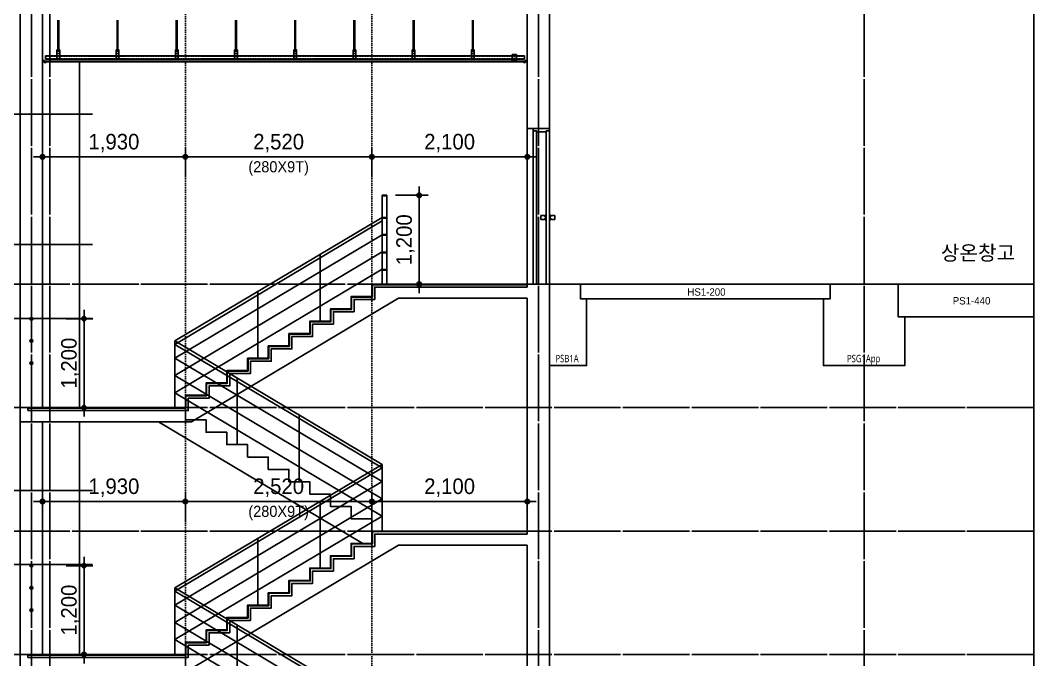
# Model space of a CAD drawing. Header units: millimetres. Extents: x 11948722 to 13111668, y -10771712 to -10232988.
# Drawn here: x 12331855 to 12345546, y -10476774 to -10468141 of the extents above; entities that cross this region are included whole.
import ezdxf
from ezdxf.enums import TextEntityAlignment as Align

# ---------------------------------------------------------------- set-up
doc = ezdxf.new("R2010")
doc.units = ezdxf.units.MM
doc.header["$LTSCALE"] = 150
doc.header["$MEASUREMENT"] = 0
for name, pattern in [('CEN', [6.2, 6, -0.1, 0, -0.1]), ('Xref-계단단면도$0$H', [1, 0.6, -0.4]), ('Xref-계단단면도$0$HIDDEN', [0.375, 0.25, -0.125])]:
    doc.linetypes.add(name, pattern=pattern)
doc.layers.get('0').update_dxf_attribs({"linetype": 'CONTINUOUS'})
doc.layers.get('Defpoints').update_dxf_attribs({"color": 117, "linetype": 'CONTINUOUS'})
for name, color, linetype in [('A-DOOR', 4, 'CONTINUOUS'), ('A-ELE-8', 8, 'CONTINUOUS'), ('A-중심선', 10, 'CEN'), ('CON-C', 2, 'CONTINUOUS'), ('ELE-06', 6, 'CONTINUOUS'), ('ELE-8', 8, 'CONTINUOUS'), ('WIN 6', 4, 'CONTINUOUS'), ('Xref-계단단면도$0$3 dim0', 7, 'CONTINUOUS'), ('Xref-계단단면도$0$4', 4, 'CONTINUOUS'), ('Xref-계단단면도$0$8', 8, 'CONTINUOUS'), ('Xref-계단단면도$0$A-CEIL', 6, 'CONTINUOUS'), ('Xref-계단단면도$0$A-DIM', 7, 'CONTINUOUS'), ('Xref-계단단면도$0$FIN', 5, 'CONTINUOUS')]:
    doc.layers.add(name, color=color, linetype=linetype)
doc.styles.get("Standard").update_dxf_attribs({"font": 'NanumGothic.ttf'})
doc.styles.add('Xref-계단단면도$0$나눔고딕 Se', font='')
doc.styles.add('Xref-계단단면도$0$돋움', font='')
doc.styles.add('맑은고딕', font='malgun.ttf')
doc.styles.get('Xref-계단단면도$0$나눔고딕 Se').set_extended_font_data('Dotum')
doc.styles.get('Xref-계단단면도$0$돋움').set_extended_font_data('Dotum')
doc.dimstyles.new('Xref-계단단면도$0$A1-100', dxfattribs={"dimtxt": 3, "dimasz": 1, "dimexe": 2, "dimexo": 2, "dimgap": 1, "dimtad": 1, "dimdec": 0, "dimzin": 12, "dimdsep": 46, "dimlunit": 6, "dimtxsty": 'Xref-계단단면도$0$나눔고딕 Se', "dimblk1": 'Xref-계단단면도$0$DIMDOT', "dimblk2": 'Xref-계단단면도$0$DIMDOT', "dimsah": 1, "dimcen": -1, "dimdle": 2, "dimclrd": 256, "dimclre": 256, "dimclrt": 3, "dimadec": 0, "dimazin": 0, "dimtfac": 1, "dimtdec": 0, "dimtix": 1, "dimtmove": 2, "dimatfit": 3, "dimldrblk": 'Xref-계단단면도$0$DIMDOT', "dimfxl": 1, "dimtvp": 1, "dimtolj": 1, "dimtzin": 12, "dimlwd": -1, "dimlwe": -1, "dimarcsym": 0})

# ---------------------------------------------------------------- blocks, each defined once
blk = doc.blocks.new('Xref-계단단면도$0$DIMDOT')
at = {"color": 0}
blk.add_line((-2, 0), (2, 0), dxfattribs=at)
for radius in [0.5, 0.25]:
    blk.add_circle((0, 0), radius, dxfattribs=at)
blk = doc.blocks.new('*D1858')
at = {"layer": 'Defpoints', "color": 0, "ltscale": 1200}
for p in [(12336605, -10474637), (12334085, -10475037), (12336605, -10475037)]:
    blk.add_point(p, dxfattribs=at)
at = {"layer": 'Xref-계단단면도$0$3 dim0'}
for p, q in [((12334085, -10474917), (12334085, -10474517)), ((12336605, -10474917), (12336605, -10474517)), ((12334145, -10474637), (12336545, -10474637))]:
    blk.add_line(p, q, dxfattribs=at)
at = {"layer": 'Xref-계단단면도$0$3 dim0', "ltscale": 1200, "xscale": 60, "yscale": 60, "zscale": 60, "rotation": 180}
blk.add_blockref('Xref-계단단면도$0$DIMDOT', (12334085, -10474637), dxfattribs=at)
at = {"layer": 'Xref-계단단면도$0$3 dim0', "ltscale": 1200, "xscale": 60, "yscale": 60, "zscale": 60}
blk.add_blockref('Xref-계단단면도$0$DIMDOT', (12336605, -10474637), dxfattribs=at)
at = {"layer": 'Xref-계단단면도$0$3 dim0', "color": 3, "ltscale": 1200, "char_height": 210, "attachment_point": 5, "style": 'Xref-계단단면도$0$나눔고딕 Se'}
for s, insert in [('\\A1;2,520', (12335345, -10474451)), ('\\H0.714286x;(280X9T)', (12335345, -10474793))]:
    blk.add_mtext(s, dxfattribs=dict(at, insert=insert))
blk = doc.blocks.new('*D1774')
at = {"layer": 'Defpoints', "color": 0, "ltscale": 1200}
for p in [(12345546, -10460204), (12349146, -10460204), (12345546, -10491704)]:
    blk.add_point(p, dxfattribs=at)
at = {"layer": 'Xref-계단단면도$0$3 dim0'}
for p, q in [((12345666, -10460204), (12349266, -10460204)), ((12349146, -10491644), (12349146, -10460264)), ((12345666, -10491704), (12349266, -10491704))]:
    blk.add_line(p, q, dxfattribs=at)
at = {"layer": 'Xref-계단단면도$0$3 dim0', "ltscale": 1200, "xscale": 60, "yscale": 60, "zscale": 60}
for p, rotation in [((12349146, -10460204), 90), ((12349146, -10491704), 270)]:
    blk.add_blockref('Xref-계단단면도$0$DIMDOT', p, dxfattribs=dict(at, rotation=rotation))
at = {"layer": 'Xref-계단단면도$0$3 dim0', "color": 3, "ltscale": 1200, "insert": (12348961, -10475954), "char_height": 210, "attachment_point": 5, "rotation": 90, "style": 'Xref-계단단면도$0$나눔고딕 Se'}
blk.add_mtext('\\A1;31,500', dxfattribs=at)
blk = doc.blocks.new('*D1775')
at = {"layer": 'Defpoints', "color": 0, "ltscale": 1200}
for p in [(12345546, -10461704), (12348546, -10461704), (12345546, -10471704)]:
    blk.add_point(p, dxfattribs=at)
at = {"layer": 'Xref-계단단면도$0$3 dim0'}
for p, q in [((12345666, -10461704), (12348666, -10461704)), ((12348546, -10471644), (12348546, -10461764)), ((12345666, -10471704), (12348666, -10471704))]:
    blk.add_line(p, q, dxfattribs=at)
at = {"layer": 'Xref-계단단면도$0$3 dim0', "ltscale": 1200, "xscale": 60, "yscale": 60, "zscale": 60}
for p, rotation in [((12348546, -10461704), 90), ((12348546, -10471704), 270)]:
    blk.add_blockref('Xref-계단단면도$0$DIMDOT', p, dxfattribs=dict(at, rotation=rotation))
at = {"layer": 'Xref-계단단면도$0$3 dim0', "color": 3, "ltscale": 1200, "insert": (12348361, -10466704), "char_height": 210, "attachment_point": 5, "rotation": 90, "style": 'Xref-계단단면도$0$나눔고딕 Se'}
blk.add_mtext('\\A1;10,000', dxfattribs=at)
blk = doc.blocks.new('*D1776')
at = {"layer": 'Defpoints', "color": 0, "ltscale": 1200}
for p in [(12345546, -10471704), (12345546, -10481704), (12348546, -10481704)]:
    blk.add_point(p, dxfattribs=at)
at = {"layer": 'Xref-계단단면도$0$3 dim0'}
for p, q in [((12345666, -10471704), (12348666, -10471704)), ((12348546, -10471764), (12348546, -10481644)), ((12345666, -10481704), (12348666, -10481704))]:
    blk.add_line(p, q, dxfattribs=at)
at = {"layer": 'Xref-계단단면도$0$3 dim0', "ltscale": 1200, "xscale": 60, "yscale": 60, "zscale": 60}
for p, rotation in [((12348546, -10471704), 90), ((12348546, -10481704), 270)]:
    blk.add_blockref('Xref-계단단면도$0$DIMDOT', p, dxfattribs=dict(at, rotation=rotation))
at = {"layer": 'Xref-계단단면도$0$3 dim0', "color": 3, "ltscale": 1200, "insert": (12348361, -10476704), "char_height": 210, "attachment_point": 5, "rotation": 90, "style": 'Xref-계단단면도$0$나눔고딕 Se'}
blk.add_mtext('\\A1;10,000', dxfattribs=at)
blk = doc.blocks.new('*D1806')
at = {"layer": 'Defpoints', "color": 0, "lineweight": -3, "ltscale": 1200}
for p in [(12334085, -10469985), (12332155, -10470385), (12334085, -10470385)]:
    blk.add_point(p, dxfattribs=at)
at = {"layer": 'Xref-계단단면도$0$3 dim0'}
for p, q in [((12332155, -10470265), (12332155, -10469865)), ((12334085, -10470265), (12334085, -10469865)), ((12332215, -10469985), (12334025, -10469985))]:
    blk.add_line(p, q, dxfattribs=at)
at = {"layer": 'Xref-계단단면도$0$3 dim0', "ltscale": 1200, "xscale": 60, "yscale": 60, "zscale": 60, "rotation": 180}
blk.add_blockref('Xref-계단단면도$0$DIMDOT', (12332155, -10469985), dxfattribs=at)
at = {"layer": 'Xref-계단단면도$0$3 dim0', "ltscale": 1200, "xscale": 60, "yscale": 60, "zscale": 60}
blk.add_blockref('Xref-계단단면도$0$DIMDOT', (12334085, -10469985), dxfattribs=at)
at = {"layer": 'Xref-계단단면도$0$3 dim0', "color": 3, "ltscale": 1200, "insert": (12333120, -10469799), "char_height": 210, "attachment_point": 5, "style": 'Xref-계단단면도$0$나눔고딕 Se'}
blk.add_mtext('\\A1;1,930', dxfattribs=at)
blk = doc.blocks.new('*D1807')
at = {"layer": 'Defpoints', "color": 0, "ltscale": 1200}
for p in [(12336605, -10469985), (12334085, -10470385), (12336605, -10470385)]:
    blk.add_point(p, dxfattribs=at)
at = {"layer": 'Xref-계단단면도$0$3 dim0'}
for p, q in [((12334085, -10470265), (12334085, -10469865)), ((12336605, -10470265), (12336605, -10469865)), ((12334145, -10469985), (12336545, -10469985))]:
    blk.add_line(p, q, dxfattribs=at)
at = {"layer": 'Xref-계단단면도$0$3 dim0', "ltscale": 1200, "xscale": 60, "yscale": 60, "zscale": 60, "rotation": 180}
blk.add_blockref('Xref-계단단면도$0$DIMDOT', (12334085, -10469985), dxfattribs=at)
at = {"layer": 'Xref-계단단면도$0$3 dim0', "ltscale": 1200, "xscale": 60, "yscale": 60, "zscale": 60}
blk.add_blockref('Xref-계단단면도$0$DIMDOT', (12336605, -10469985), dxfattribs=at)
at = {"layer": 'Xref-계단단면도$0$3 dim0', "color": 3, "ltscale": 1200, "char_height": 210, "attachment_point": 5, "style": 'Xref-계단단면도$0$나눔고딕 Se'}
for s, insert in [('\\A1;2,520', (12335345, -10469799)), ('\\H0.714286x;(280X9T)', (12335345, -10470141))]:
    blk.add_mtext(s, dxfattribs=dict(at, insert=insert))
blk = doc.blocks.new('*D1808')
at = {"layer": 'Defpoints', "color": 0, "ltscale": 1200}
for p in [(12338705, -10469985), (12336605, -10470385), (12338705, -10470385)]:
    blk.add_point(p, dxfattribs=at)
at = {"layer": 'Xref-계단단면도$0$3 dim0'}
for p, q in [((12336605, -10470265), (12336605, -10469865)), ((12338705, -10470265), (12338705, -10469865)), ((12336665, -10469985), (12338645, -10469985))]:
    blk.add_line(p, q, dxfattribs=at)
at = {"layer": 'Xref-계단단면도$0$3 dim0', "ltscale": 1200, "xscale": 60, "yscale": 60, "zscale": 60, "rotation": 180}
blk.add_blockref('Xref-계단단면도$0$DIMDOT', (12336605, -10469985), dxfattribs=at)
at = {"layer": 'Xref-계단단면도$0$3 dim0', "ltscale": 1200, "xscale": 60, "yscale": 60, "zscale": 60}
blk.add_blockref('Xref-계단단면도$0$DIMDOT', (12338705, -10469985), dxfattribs=at)
at = {"layer": 'Xref-계단단면도$0$3 dim0', "color": 3, "ltscale": 1200, "insert": (12337655, -10469799), "char_height": 210, "attachment_point": 5, "style": 'Xref-계단단면도$0$나눔고딕 Se'}
blk.add_mtext('\\A1;2,100', dxfattribs=at)
blk = doc.blocks.new('*D1809')
at = {"layer": 'Defpoints', "color": 0, "lineweight": -3, "ltscale": 1200}
for p in [(12334085, -10474637), (12332155, -10475037), (12334085, -10475037)]:
    blk.add_point(p, dxfattribs=at)
at = {"layer": 'Xref-계단단면도$0$3 dim0'}
for p, q in [((12332155, -10474917), (12332155, -10474517)), ((12334085, -10474917), (12334085, -10474517)), ((12332215, -10474637), (12334025, -10474637))]:
    blk.add_line(p, q, dxfattribs=at)
at = {"layer": 'Xref-계단단면도$0$3 dim0', "ltscale": 1200, "xscale": 60, "yscale": 60, "zscale": 60, "rotation": 180}
blk.add_blockref('Xref-계단단면도$0$DIMDOT', (12332155, -10474637), dxfattribs=at)
at = {"layer": 'Xref-계단단면도$0$3 dim0', "ltscale": 1200, "xscale": 60, "yscale": 60, "zscale": 60}
blk.add_blockref('Xref-계단단면도$0$DIMDOT', (12334085, -10474637), dxfattribs=at)
at = {"layer": 'Xref-계단단면도$0$3 dim0', "color": 3, "ltscale": 1200, "insert": (12333120, -10474451), "char_height": 210, "attachment_point": 5, "style": 'Xref-계단단면도$0$나눔고딕 Se'}
blk.add_mtext('\\A1;1,930', dxfattribs=at)
blk = doc.blocks.new('*D1810')
at = {"layer": 'Defpoints', "color": 0, "ltscale": 1200}
for p in [(12338705, -10474637), (12336605, -10475037), (12338705, -10475037)]:
    blk.add_point(p, dxfattribs=at)
at = {"layer": 'Xref-계단단면도$0$3 dim0'}
for p, q in [((12336605, -10474917), (12336605, -10474517)), ((12338705, -10474917), (12338705, -10474517)), ((12336665, -10474637), (12338645, -10474637))]:
    blk.add_line(p, q, dxfattribs=at)
at = {"layer": 'Xref-계단단면도$0$3 dim0', "ltscale": 1200, "xscale": 60, "yscale": 60, "zscale": 60, "rotation": 180}
blk.add_blockref('Xref-계단단면도$0$DIMDOT', (12336605, -10474637), dxfattribs=at)
at = {"layer": 'Xref-계단단면도$0$3 dim0', "ltscale": 1200, "xscale": 60, "yscale": 60, "zscale": 60}
blk.add_blockref('Xref-계단단면도$0$DIMDOT', (12338705, -10474637), dxfattribs=at)
at = {"layer": 'Xref-계단단면도$0$3 dim0', "color": 3, "ltscale": 1200, "insert": (12337655, -10474451), "char_height": 210, "attachment_point": 5, "style": 'Xref-계단단면도$0$나눔고딕 Se'}
blk.add_mtext('\\A1;2,100', dxfattribs=at)
blk = doc.blocks.new('*D1819')
at = {"layer": 'Defpoints', "color": 0, "ltscale": 1200}
for p in [(12336805, -10470504), (12336805, -10471704), (12337244, -10471704)]:
    blk.add_point(p, dxfattribs=at)
at = {"layer": 'Xref-계단단면도$0$3 dim0'}
for p, q in [((12336925, -10470504), (12337364, -10470504)), ((12337244, -10470564), (12337244, -10471644)), ((12336925, -10471704), (12337364, -10471704))]:
    blk.add_line(p, q, dxfattribs=at)
at = {"layer": 'Xref-계단단면도$0$3 dim0', "ltscale": 1200, "xscale": 60, "yscale": 60, "zscale": 60}
for p, rotation in [((12337244, -10470504), 90), ((12337244, -10471704), 270)]:
    blk.add_blockref('Xref-계단단면도$0$DIMDOT', p, dxfattribs=dict(at, rotation=rotation))
at = {"layer": 'Xref-계단단면도$0$3 dim0', "color": 3, "ltscale": 1200, "insert": (12337059, -10471104), "char_height": 210, "attachment_point": 5, "rotation": 90, "style": 'Xref-계단단면도$0$나눔고딕 Se'}
blk.add_mtext('\\A1;1,200', dxfattribs=at)
blk = doc.blocks.new('*D1856')
at = {"layer": 'Defpoints', "color": 0, "ltscale": 1200}
for p in [(12332353, -10472170), (12332353, -10473370), (12332716, -10473370)]:
    blk.add_point(p, dxfattribs=at)
at = {"layer": 'Xref-계단단면도$0$3 dim0'}
for p, q in [((12332473, -10472170), (12332836, -10472170)), ((12332716, -10472230), (12332716, -10473310)), ((12332473, -10473370), (12332836, -10473370))]:
    blk.add_line(p, q, dxfattribs=at)
at = {"layer": 'Xref-계단단면도$0$3 dim0', "ltscale": 1200, "xscale": 60, "yscale": 60, "zscale": 60}
for p, rotation in [((12332716, -10472170), 90), ((12332716, -10473370), 270)]:
    blk.add_blockref('Xref-계단단면도$0$DIMDOT', p, dxfattribs=dict(at, rotation=rotation))
at = {"layer": 'Xref-계단단면도$0$3 dim0', "color": 3, "ltscale": 1200, "insert": (12332531, -10472770), "char_height": 210, "attachment_point": 5, "rotation": 90, "style": 'Xref-계단단면도$0$나눔고딕 Se'}
blk.add_mtext('\\A1;1,200', dxfattribs=at)
blk = doc.blocks.new('*D1857')
at = {"layer": 'Defpoints', "color": 0, "ltscale": 1200}
for p in [(12332353, -10475504), (12332353, -10476704), (12332716, -10476704)]:
    blk.add_point(p, dxfattribs=at)
at = {"layer": 'Xref-계단단면도$0$3 dim0'}
for p, q in [((12332473, -10475504), (12332836, -10475504)), ((12332716, -10475564), (12332716, -10476644)), ((12332473, -10476704), (12332836, -10476704))]:
    blk.add_line(p, q, dxfattribs=at)
at = {"layer": 'Xref-계단단면도$0$3 dim0', "ltscale": 1200, "xscale": 60, "yscale": 60, "zscale": 60}
for p, rotation in [((12332716, -10475504), 90), ((12332716, -10476704), 270)]:
    blk.add_blockref('Xref-계단단면도$0$DIMDOT', p, dxfattribs=dict(at, rotation=rotation))
at = {"layer": 'Xref-계단단면도$0$3 dim0', "color": 3, "ltscale": 1200, "insert": (12332531, -10476104), "char_height": 210, "attachment_point": 5, "rotation": 90, "style": 'Xref-계단단면도$0$나눔고딕 Se'}
blk.add_mtext('\\A1;1,200', dxfattribs=at)
blk = doc.blocks.new('*U136')
at = {"layer": 'A-DOOR'}
for p, q in [((-200, 0), (-200, 2070)), ((-155, 0), (-155, 2055)), ((-200, 0), (-25, 0))]:
    blk.add_line(p, q, dxfattribs=at)
for points in [[(10, 2100), (20, 2100), (20, 2070), (-25, 2070), (-25, 2055), (-155, 2055), (-155, 2070), (-200, 2070), (-200, 2100), (-190, 2100)], [(-35, 915), (-55, 925), (-95, 925), (-95, 875), (-55, 875), (-35, 885)], [(-25, 945), (-35, 935), (-35, 865), (-25, 855)], [(20, 945), (30, 935), (30, 865), (20, 855)], [(30, 885), (50, 875), (90, 875), (90, 925), (50, 925), (30, 915)]]:
    blk.add_lwpolyline(points, dxfattribs=at)
blk.add_lwpolyline([(20, 0), (-25, 0), (-25, 2070), (20, 2070)], close=True, dxfattribs=at)
blk = doc.blocks.new('PSB1A')
at = {"layer": 'CON-C', "ltscale": 1200, "flags": 128}
blk.add_lwpolyline([(-250, 0), (-250, 1100), (170, 1100), (170, 900), (250, 900), (250, 0)], close=True, dxfattribs=at)
at = {"layer": 'Defpoints', "width": 0.8}
blk.add_text('PSB1A', height=99.8, dxfattribs=at).set_placement((-170, 96), align=Align.MIDDLE_LEFT)
blk = doc.blocks.new('PSG1App')
at = {"layer": 'CON-C', "ltscale": 1200, "flags": 128}
blk.add_lwpolyline([(-460, 1100), (-460, 900), (-550, 900), (-550, 0), (550, 0), (550, 660), (460, 660), (460, 1100)], close=True, dxfattribs=at)
at = {"layer": 'Defpoints', "color": 1, "width": 0.8}
blk.add_text('PSG1App', height=99.8, dxfattribs=at).set_placement((-231, 96), align=Align.MIDDLE_LEFT)
blk = doc.blocks.new('zw$3F14')
at = {"layer": 'Xref-계단단면도$0$A-CEIL', "ltscale": 1200}
for p, q in [((0, 0), (0, 1200)), ((60, 0), (60, 1200))]:
    blk.add_line(p, q, dxfattribs=at)
at = {"layer": 'Xref-계단단면도$0$A-CEIL', "color": 4, "ltscale": 1200}
for points in [[(60, 1200), (0, 1200), (0, 1191), (60, 1191)], [(60, 900), (0, 900), (0, 891), (60, 891)], [(60, 670), (0, 670), (0, 661), (60, 661)], [(60, 430), (0, 430), (0, 421), (60, 421)], [(60, 200), (0, 200), (0, 191), (60, 191)]]:
    blk.add_lwpolyline(points, close=True, dxfattribs=at)

msp = doc.modelspace()

# ---------------------------------------------------------------- linework, layer by layer
at = {"layer": 'A-ELE-8'}
msp.add_line((12338704.7, -10471703.5), (12338704.7, -10469603.5), dxfattribs=at)
at = {"layer": 'A-중심선'}
for p, q in [((12332004.7, -10458703.5), (12332004.7, -10505384.5)), ((12332254.7, -10458703.5), (12332254.7, -10505384.5)), ((12338854.7, -10458703.5), (12338854.7, -10505384.5)), ((12343254.7, -10458703.5), (12343254.7, -10505384.5)), ((12345546.5, -10471703.5), (12327820.5, -10471703.5)), ((12345546.5, -10471703.5), (12327920.5, -10471703.5)), ((12345546.5, -10473370.2), (12327920.5, -10473370.2)), ((12345546.5, -10475036.9), (12327920.5, -10475036.9)), ((12345546.5, -10476703.5), (12327920.5, -10476703.5))]:
    msp.add_line(p, q, dxfattribs=at)
at = {"layer": 'CON-C', "ltscale": 1200}
for p, q in [((12331854.7, -10466553.5), (12331854.7, -10469406.9)), ((12339004.7, -10469603.5), (12339004.7, -10466553.5)), ((12332154.7, -10466853.5), (12332154.7, -10469406.9)), ((12338704.7, -10469603.5), (12338704.7, -10466853.5)), ((12331854.7, -10469406.9), (12332154.7, -10469406.9)), ((12338704.7, -10469603.5), (12339004.7, -10469603.5)), ((12336944.7, -10471743.5), (12338704.7, -10471743.5)), ((12338704.7, -10471703.5), (12338704.7, -10471743.5)), ((12339004.7, -10471703.5), (12338704.7, -10471703.5)), ((12339424.7, -10471703.5), (12345546.5, -10471703.5)), ((12334165.9, -10473560.2), (12336965.9, -10471893.5)), ((12336965.9, -10471893.5), (12338704.7, -10471893.5)), ((12338704.7, -10471943.5), (12338704.7, -10471893.5)), ((12339004.7, -10471853.5), (12339004.7, -10479603.5)), ((12338704.7, -10471943.5), (12338704.7, -10475076.9)), ((12339424.7, -10471903.5), (12342794.7, -10471903.5)), ((12343714.7, -10472143.5), (12345546.5, -10472143.5)), ((12331854.7, -10473370.2), (12331854.7, -10473560.2)), ((12331854.7, -10473370.2), (12331954.7, -10473370.2)), ((12331954.7, -10473370.2), (12331954.7, -10473410.2)), ((12331854.7, -10473560.2), (12334165.9, -10473560.2)), ((12334165.9, -10476893.5), (12336965.9, -10475226.9)), ((12336965.9, -10475226.9), (12338704.7, -10475226.9)), ((12331854.7, -10476703.5), (12331854.7, -10476893.5)), ((12331854.7, -10476703.5), (12331954.7, -10476703.5)), ((12331954.7, -10476703.5), (12331954.7, -10476743.5))]:
    msp.add_line(p, q, dxfattribs=at)
at = {"layer": 'CON-C', "ltscale": 1200, "flags": 128}
for points in [[(12331954.7, -10473410.2), (12334124.7, -10473410.2), (12334124.7, -10473243.5), (12334404.7, -10473243.5), (12334404.7, -10473076.9), (12334684.7, -10473076.9), (12334684.7, -10472910.2), (12334964.7, -10472910.2), (12334964.7, -10472743.5), (12335244.7, -10472743.5), (12335244.7, -10472576.9), (12335524.7, -10472576.9), (12335524.7, -10472410.2), (12335804.7, -10472410.2), (12335804.7, -10472243.5), (12336084.7, -10472243.5), (12336084.7, -10472076.9), (12336364.7, -10472076.9), (12336364.7, -10471910.2), (12336644.7, -10471910.2), (12336644.7, -10471743.5), (12338704.7, -10471743.5)], [(12331954.7, -10476743.5), (12334124.7, -10476743.5), (12334124.7, -10476576.9), (12334404.7, -10476576.9), (12334404.7, -10476410.2), (12334684.7, -10476410.2), (12334684.7, -10476243.5), (12334964.7, -10476243.5), (12334964.7, -10476076.9), (12335244.7, -10476076.9), (12335244.7, -10475910.2), (12335524.7, -10475910.2), (12335524.7, -10475743.5), (12335804.7, -10475743.5), (12335804.7, -10475576.9), (12336084.7, -10475576.9), (12336084.7, -10475410.2), (12336364.7, -10475410.2), (12336364.7, -10475243.5), (12336644.7, -10475243.5), (12336644.7, -10475076.9), (12338704.7, -10475076.9)], [(12331954.7, -10480076.9), (12334124.7, -10480076.9), (12334124.7, -10479910.2), (12334404.7, -10479910.2), (12334404.7, -10479743.5), (12334684.7, -10479743.5), (12334684.7, -10479576.9), (12334964.7, -10479576.9), (12334964.7, -10479410.2), (12335244.7, -10479410.2), (12335244.7, -10479243.5), (12335524.7, -10479243.5), (12335524.7, -10479076.9), (12335804.7, -10479076.9), (12335804.7, -10478910.2), (12336084.7, -10478910.2), (12336084.7, -10478743.5), (12336364.7, -10478743.5), (12336364.7, -10478576.9), (12336644.7, -10478576.9), (12336644.7, -10478410.2), (12338704.7, -10478410.2), (12338704.7, -10475226.9)]]:
    msp.add_lwpolyline(points, dxfattribs=at)
at = {"layer": 'Defpoints', "ltscale": 0.3}
for p, q in [((12332829.8, -10469406.9), (12330813.9, -10469406.9)), ((12332829.8, -10471166.9), (12330813.9, -10471166.9)), ((12332829.8, -10472166.9), (12330813.9, -10472166.9)), ((12332829.8, -10474486.9), (12330813.9, -10474486.9)), ((12332829.8, -10475486.9), (12330813.9, -10475486.9))]:
    msp.add_line(p, q, dxfattribs=at)
at = {"layer": 'Defpoints', "ltscale": 1200}
msp.add_lwpolyline([(12327920.5, -10458703.5), (12345546.5, -10458703.5), (12345546.5, -10505848.4), (12327920.5, -10505848.4)], close=True, dxfattribs=at)
at = {"layer": 'ELE-06'}
for p, q in [((12332154.7, -10469406.9), (12332154.7, -10473370.2)), ((12332154.7, -10473560.2), (12332154.7, -10476703.5))]:
    msp.add_line(p, q, dxfattribs=at)
at = {"layer": 'ELE-8', "ltscale": 300}
for p, q in [((12336744.7, -10474136.9), (12333944.7, -10472470.2)), ((12333944.7, -10473370.2), (12333944.7, -10472470.2)), ((12336744.7, -10474183.4), (12333944.7, -10472516.7)), ((12336744.7, -10474369.6), (12333944.7, -10472702.9)), ((12336744.7, -10474602.4), (12333944.7, -10472935.7)), ((12334784.7, -10473870.2), (12334784.7, -10472970.2)), ((12336744.7, -10474835.1), (12333944.7, -10473168.4)), ((12335624.7, -10474370.2), (12335624.7, -10473470.2)), ((12333723.4, -10473560.2), (12336484.2, -10475203.5)), ((12336744.7, -10475036.9), (12336744.7, -10474136.9)), ((12336744.7, -10477470.2), (12333944.7, -10475803.5)), ((12333944.7, -10476703.5), (12333944.7, -10475803.5)), ((12336744.7, -10477516.7), (12333944.7, -10475850.1)), ((12336744.7, -10477702.9), (12333944.7, -10476036.3)), ((12336744.7, -10477935.7), (12333944.7, -10476269)), ((12334784.7, -10477203.5), (12334784.7, -10476303.5)), ((12336744.7, -10478168.4), (12333944.7, -10476501.8))]:
    msp.add_line(p, q, dxfattribs=at)
at = {"layer": 'ELE-8', "ltscale": 300, "flags": 128}
for points in [[(12332654.7, -10473370.2), (12334084.7, -10473370.2), (12334084.7, -10473536.9), (12334364.7, -10473536.9), (12334364.7, -10473703.5), (12334644.7, -10473703.5), (12334644.7, -10473870.2), (12334924.7, -10473870.2), (12334924.7, -10474036.9), (12335204.7, -10474036.9), (12335204.7, -10474203.5), (12335484.7, -10474203.5), (12335484.7, -10474370.2), (12335764.7, -10474370.2), (12335764.7, -10474536.9), (12336044.7, -10474536.9), (12336044.7, -10474703.5), (12336324.7, -10474703.5), (12336324.7, -10474870.2), (12336604.7, -10474870.2), (12336604.7, -10475036.9), (12338704.7, -10475036.9)], [(12332654.7, -10476703.5), (12334084.7, -10476703.5), (12334084.7, -10476870.2), (12334364.7, -10476870.2), (12334364.7, -10477036.9), (12334644.7, -10477036.9), (12334644.7, -10477203.5), (12334924.7, -10477203.5), (12334924.7, -10477370.2), (12335204.7, -10477370.2), (12335204.7, -10477536.9), (12335484.7, -10477536.9), (12335484.7, -10477703.5), (12335764.7, -10477703.5), (12335764.7, -10477870.2), (12336044.7, -10477870.2), (12336044.7, -10478036.9), (12336324.7, -10478036.9), (12336324.7, -10478203.5), (12336604.7, -10478203.5), (12336604.7, -10478370.2), (12338704.7, -10478370.2)]]:
    msp.add_lwpolyline(points, dxfattribs=at)
at = {"layer": 'WIN 6', "color": 8}
for p, q in [((12332654.7, -10468703.5), (12332654.7, -10473370.2)), ((12331854.7, -10473370.2), (12331854.7, -10469406.9)), ((12331854.7, -10476703.5), (12331854.7, -10473560.2)), ((12332654.7, -10473560.2), (12332654.7, -10476703.5))]:
    msp.add_line(p, q, dxfattribs=at)
at = {"layer": 'Xref-계단단면도$0$4', "ltscale": 0.1}
for points in [[(12332204.7, -10468709.5), (12332204.7, -10468703.5), (12332203.7, -10468703.5), (12332203.7, -10468708.5), (12332180.7, -10468708.5), (12332180.7, -10468683.5), (12332155.7, -10468683.5), (12332155.7, -10468659.5), (12332154.7, -10468659.5), (12332154.7, -10468684.5), (12332179.7, -10468684.5), (12332179.7, -10468709.5), (12332204.7, -10468709.5)], [(12338654.7, -10468709.5), (12338654.7, -10468703.5), (12338655.7, -10468703.5), (12338655.7, -10468708.5), (12338678.7, -10468708.5), (12338678.7, -10468683.5), (12338703.7, -10468683.5), (12338703.7, -10468659.5), (12338704.7, -10468659.5), (12338704.7, -10468684.5), (12338679.7, -10468684.5), (12338679.7, -10468709.5), (12338654.7, -10468709.5)]]:
    msp.add_lwpolyline(points, dxfattribs=at)
at = {"layer": 'Xref-계단단면도$0$8'}
for p, q in [((12332363, -10468141), (12332363, -10468534.8)), ((12332374.3, -10468141), (12332374.3, -10468534.8)), ((12333163, -10468141), (12333163, -10468534.8)), ((12333174.3, -10468141), (12333174.3, -10468534.8)), ((12333963, -10468141), (12333963, -10468534.8)), ((12333974.3, -10468141), (12333974.3, -10468534.8)), ((12334763, -10468141), (12334763, -10468534.8)), ((12334774.3, -10468141), (12334774.3, -10468534.8)), ((12335563, -10468141), (12335563, -10468534.8)), ((12335574.3, -10468141), (12335574.3, -10468534.8)), ((12336363, -10468141), (12336363, -10468534.8)), ((12336374.3, -10468141), (12336374.3, -10468534.8)), ((12337163, -10468141), (12337163, -10468534.8)), ((12337174.3, -10468141), (12337174.3, -10468534.8)), ((12337963, -10468141), (12337963, -10468534.8)), ((12337974.3, -10468141), (12337974.3, -10468534.8)), ((12332349.9, -10468538.5), (12332349.9, -10468657.3)), ((12332349.9, -10468538.5), (12332387.4, -10468538.5)), ((12332349.9, -10468542.3), (12332387.4, -10468542.3)), ((12332349.9, -10468588.5), (12332387.4, -10468588.5)), ((12332357.4, -10468534.8), (12332379.9, -10468534.8)), ((12332357.4, -10468534.8), (12332357.4, -10468538.5)), ((12332357.4, -10468542.3), (12332357.4, -10468546)), ((12332357.4, -10468546), (12332379.9, -10468546)), ((12332361.2, -10468534.8), (12332361.2, -10468538.5)), ((12332361.2, -10468542.3), (12332361.2, -10468546)), ((12332363, -10468529.8), (12332374.3, -10468529.8)), ((12332363, -10468532.3), (12332374.3, -10468532.3)), ((12332363, -10468546), (12332363, -10468557.3)), ((12332363, -10468547.3), (12332374.3, -10468547.3)), ((12332363, -10468549.8), (12332374.3, -10468549.8)), ((12332363, -10468552.3), (12332374.3, -10468552.3)), ((12332363, -10468554.8), (12332374.3, -10468554.8)), ((12332363, -10468554.8), (12332374.3, -10468554.8)), ((12332363, -10468557.3), (12332374.3, -10468557.3)), ((12332374.3, -10468546), (12332374.3, -10468557.3)), ((12332376.2, -10468534.8), (12332376.2, -10468538.5)), ((12332376.2, -10468542.3), (12332376.2, -10468546)), ((12332379.9, -10468534.8), (12332379.9, -10468538.5)), ((12332379.9, -10468542.3), (12332379.9, -10468546)), ((12332387.4, -10468538.5), (12332387.4, -10468657.3)), ((12333149.9, -10468538.5), (12333149.9, -10468657.3)), ((12333149.9, -10468538.5), (12333187.4, -10468538.5)), ((12333149.9, -10468542.3), (12333187.4, -10468542.3)), ((12333149.9, -10468588.5), (12333187.4, -10468588.5)), ((12333157.4, -10468534.8), (12333179.9, -10468534.8)), ((12333157.4, -10468534.8), (12333157.4, -10468538.5)), ((12333157.4, -10468542.3), (12333157.4, -10468546)), ((12333157.4, -10468546), (12333179.9, -10468546)), ((12333161.2, -10468534.8), (12333161.2, -10468538.5)), ((12333161.2, -10468542.3), (12333161.2, -10468546)), ((12333163, -10468529.8), (12333174.3, -10468529.8)), ((12333163, -10468532.3), (12333174.3, -10468532.3)), ((12333163, -10468546), (12333163, -10468557.3)), ((12333163, -10468547.3), (12333174.3, -10468547.3)), ((12333163, -10468549.8), (12333174.3, -10468549.8)), ((12333163, -10468552.3), (12333174.3, -10468552.3)), ((12333163, -10468554.8), (12333174.3, -10468554.8)), ((12333163, -10468554.8), (12333174.3, -10468554.8)), ((12333163, -10468557.3), (12333174.3, -10468557.3)), ((12333174.3, -10468546), (12333174.3, -10468557.3)), ((12333176.2, -10468534.8), (12333176.2, -10468538.5)), ((12333176.2, -10468542.3), (12333176.2, -10468546)), ((12333179.9, -10468534.8), (12333179.9, -10468538.5)), ((12333179.9, -10468542.3), (12333179.9, -10468546)), ((12333187.4, -10468538.5), (12333187.4, -10468657.3)), ((12333949.9, -10468538.5), (12333949.9, -10468657.3)), ((12333949.9, -10468538.5), (12333987.4, -10468538.5)), ((12333949.9, -10468542.3), (12333987.4, -10468542.3)), ((12333949.9, -10468588.5), (12333987.4, -10468588.5)), ((12333957.4, -10468534.8), (12333979.9, -10468534.8)), ((12333957.4, -10468534.8), (12333957.4, -10468538.5)), ((12333957.4, -10468542.3), (12333957.4, -10468546)), ((12333957.4, -10468546), (12333979.9, -10468546)), ((12333961.2, -10468534.8), (12333961.2, -10468538.5)), ((12333961.2, -10468542.3), (12333961.2, -10468546)), ((12333963, -10468529.8), (12333974.3, -10468529.8)), ((12333963, -10468532.3), (12333974.3, -10468532.3)), ((12333963, -10468546), (12333963, -10468557.3)), ((12333963, -10468547.3), (12333974.3, -10468547.3)), ((12333963, -10468549.8), (12333974.3, -10468549.8)), ((12333963, -10468552.3), (12333974.3, -10468552.3)), ((12333963, -10468554.8), (12333974.3, -10468554.8)), ((12333963, -10468554.8), (12333974.3, -10468554.8)), ((12333963, -10468557.3), (12333974.3, -10468557.3)), ((12333974.3, -10468546), (12333974.3, -10468557.3)), ((12333976.2, -10468534.8), (12333976.2, -10468538.5)), ((12333976.2, -10468542.3), (12333976.2, -10468546)), ((12333979.9, -10468534.8), (12333979.9, -10468538.5)), ((12333979.9, -10468542.3), (12333979.9, -10468546)), ((12333987.4, -10468538.5), (12333987.4, -10468657.3)), ((12334749.9, -10468538.5), (12334749.9, -10468657.3)), ((12334749.9, -10468538.5), (12334787.4, -10468538.5)), ((12334749.9, -10468542.3), (12334787.4, -10468542.3)), ((12334749.9, -10468588.5), (12334787.4, -10468588.5)), ((12334757.4, -10468534.8), (12334779.9, -10468534.8)), ((12334757.4, -10468534.8), (12334757.4, -10468538.5)), ((12334757.4, -10468542.3), (12334757.4, -10468546)), ((12334757.4, -10468546), (12334779.9, -10468546)), ((12334761.2, -10468534.8), (12334761.2, -10468538.5)), ((12334761.2, -10468542.3), (12334761.2, -10468546)), ((12334763, -10468529.8), (12334774.3, -10468529.8)), ((12334763, -10468532.3), (12334774.3, -10468532.3)), ((12334763, -10468546), (12334763, -10468557.3)), ((12334763, -10468547.3), (12334774.3, -10468547.3)), ((12334763, -10468549.8), (12334774.3, -10468549.8)), ((12334763, -10468552.3), (12334774.3, -10468552.3)), ((12334763, -10468554.8), (12334774.3, -10468554.8)), ((12334763, -10468554.8), (12334774.3, -10468554.8)), ((12334763, -10468557.3), (12334774.3, -10468557.3)), ((12334774.3, -10468546), (12334774.3, -10468557.3)), ((12334776.2, -10468534.8), (12334776.2, -10468538.5)), ((12334776.2, -10468542.3), (12334776.2, -10468546)), ((12334779.9, -10468534.8), (12334779.9, -10468538.5)), ((12334779.9, -10468542.3), (12334779.9, -10468546)), ((12334787.4, -10468538.5), (12334787.4, -10468657.3)), ((12335549.9, -10468538.5), (12335549.9, -10468657.3)), ((12335549.9, -10468538.5), (12335587.4, -10468538.5)), ((12335549.9, -10468542.3), (12335587.4, -10468542.3)), ((12335549.9, -10468588.5), (12335587.4, -10468588.5)), ((12335557.4, -10468534.8), (12335579.9, -10468534.8)), ((12335557.4, -10468534.8), (12335557.4, -10468538.5)), ((12335557.4, -10468542.3), (12335557.4, -10468546)), ((12335557.4, -10468546), (12335579.9, -10468546)), ((12335561.2, -10468534.8), (12335561.2, -10468538.5)), ((12335561.2, -10468542.3), (12335561.2, -10468546)), ((12335563, -10468529.8), (12335574.3, -10468529.8)), ((12335563, -10468532.3), (12335574.3, -10468532.3)), ((12335563, -10468546), (12335563, -10468557.3)), ((12335563, -10468547.3), (12335574.3, -10468547.3)), ((12335563, -10468549.8), (12335574.3, -10468549.8)), ((12335563, -10468552.3), (12335574.3, -10468552.3)), ((12335563, -10468554.8), (12335574.3, -10468554.8)), ((12335563, -10468554.8), (12335574.3, -10468554.8)), ((12335563, -10468557.3), (12335574.3, -10468557.3)), ((12335574.3, -10468546), (12335574.3, -10468557.3)), ((12335576.2, -10468534.8), (12335576.2, -10468538.5)), ((12335576.2, -10468542.3), (12335576.2, -10468546)), ((12335579.9, -10468534.8), (12335579.9, -10468538.5)), ((12335579.9, -10468542.3), (12335579.9, -10468546)), ((12335587.4, -10468538.5), (12335587.4, -10468657.3)), ((12336349.9, -10468538.5), (12336387.4, -10468538.5)), ((12336349.9, -10468538.5), (12336349.9, -10468657.3)), ((12336349.9, -10468542.3), (12336387.4, -10468542.3)), ((12336349.9, -10468588.5), (12336387.4, -10468588.5)), ((12336357.4, -10468534.8), (12336379.9, -10468534.8)), ((12336357.4, -10468534.8), (12336357.4, -10468538.5)), ((12336357.4, -10468542.3), (12336357.4, -10468546)), ((12336357.4, -10468546), (12336379.9, -10468546)), ((12336361.2, -10468534.8), (12336361.2, -10468538.5)), ((12336361.2, -10468542.3), (12336361.2, -10468546)), ((12336363, -10468529.8), (12336374.3, -10468529.8)), ((12336363, -10468532.3), (12336374.3, -10468532.3)), ((12336363, -10468546), (12336363, -10468557.3)), ((12336363, -10468547.3), (12336374.3, -10468547.3)), ((12336363, -10468549.8), (12336374.3, -10468549.8)), ((12336363, -10468552.3), (12336374.3, -10468552.3)), ((12336363, -10468554.8), (12336374.3, -10468554.8)), ((12336363, -10468554.8), (12336374.3, -10468554.8)), ((12336363, -10468557.3), (12336374.3, -10468557.3)), ((12336374.3, -10468546), (12336374.3, -10468557.3)), ((12336376.2, -10468534.8), (12336376.2, -10468538.5)), ((12336376.2, -10468542.3), (12336376.2, -10468546)), ((12336379.9, -10468534.8), (12336379.9, -10468538.5)), ((12336379.9, -10468542.3), (12336379.9, -10468546)), ((12336387.4, -10468538.5), (12336387.4, -10468657.3)), ((12337149.9, -10468538.5), (12337149.9, -10468657.3)), ((12337149.9, -10468538.5), (12337187.4, -10468538.5)), ((12337149.9, -10468542.3), (12337187.4, -10468542.3)), ((12337149.9, -10468588.5), (12337187.4, -10468588.5)), ((12337157.4, -10468534.8), (12337157.4, -10468538.5)), ((12337157.4, -10468534.8), (12337179.9, -10468534.8)), ((12337157.4, -10468542.3), (12337157.4, -10468546)), ((12337157.4, -10468546), (12337179.9, -10468546)), ((12337161.2, -10468534.8), (12337161.2, -10468538.5)), ((12337161.2, -10468542.3), (12337161.2, -10468546)), ((12337163, -10468529.8), (12337174.3, -10468529.8)), ((12337163, -10468532.3), (12337174.3, -10468532.3)), ((12337163, -10468546), (12337163, -10468557.3)), ((12337163, -10468547.3), (12337174.3, -10468547.3)), ((12337163, -10468549.8), (12337174.3, -10468549.8)), ((12337163, -10468552.3), (12337174.3, -10468552.3)), ((12337163, -10468554.8), (12337174.3, -10468554.8)), ((12337163, -10468554.8), (12337174.3, -10468554.8)), ((12337163, -10468557.3), (12337174.3, -10468557.3)), ((12337174.3, -10468546), (12337174.3, -10468557.3)), ((12337176.2, -10468534.8), (12337176.2, -10468538.5)), ((12337176.2, -10468542.3), (12337176.2, -10468546)), ((12337179.9, -10468534.8), (12337179.9, -10468538.5)), ((12337179.9, -10468542.3), (12337179.9, -10468546)), ((12337187.4, -10468538.5), (12337187.4, -10468657.3)), ((12337949.9, -10468538.5), (12337949.9, -10468657.3)), ((12337949.9, -10468538.5), (12337987.4, -10468538.5)), ((12337949.9, -10468542.3), (12337987.4, -10468542.3)), ((12337949.9, -10468588.5), (12337987.4, -10468588.5)), ((12337957.4, -10468534.8), (12337957.4, -10468538.5)), ((12337957.4, -10468534.8), (12337979.9, -10468534.8)), ((12337957.4, -10468542.3), (12337957.4, -10468546)), ((12337957.4, -10468546), (12337979.9, -10468546)), ((12337961.2, -10468534.8), (12337961.2, -10468538.5)), ((12337961.2, -10468542.3), (12337961.2, -10468546)), ((12337963, -10468529.8), (12337974.3, -10468529.8)), ((12337963, -10468532.3), (12337974.3, -10468532.3)), ((12337963, -10468546), (12337963, -10468557.3)), ((12337963, -10468547.3), (12337974.3, -10468547.3)), ((12337963, -10468549.8), (12337974.3, -10468549.8)), ((12337963, -10468552.3), (12337974.3, -10468552.3)), ((12337963, -10468554.8), (12337974.3, -10468554.8)), ((12337963, -10468554.8), (12337974.3, -10468554.8)), ((12337963, -10468557.3), (12337974.3, -10468557.3)), ((12337974.3, -10468546), (12337974.3, -10468557.3)), ((12337976.2, -10468534.8), (12337976.2, -10468538.5)), ((12337976.2, -10468542.3), (12337976.2, -10468546)), ((12337979.9, -10468534.8), (12337979.9, -10468538.5)), ((12337979.9, -10468542.3), (12337979.9, -10468546)), ((12337987.4, -10468538.5), (12337987.4, -10468657.3)), ((12338501.1, -10468604.8), (12338557.3, -10468604.8)), ((12338501.1, -10468648.5), (12338501.1, -10468604.8)), ((12338501.1, -10468607.3), (12338557.3, -10468607.3)), ((12338509.8, -10468610.1), (12338509.8, -10468604.8)), ((12338509.8, -10468616), (12338509.8, -10468611.8)), ((12338524.8, -10468610.1), (12338524.8, -10468604.8)), ((12338524.8, -10468616), (12338524.8, -10468611.8)), ((12338533.6, -10468610.1), (12338533.6, -10468604.8)), ((12338533.6, -10468616), (12338533.6, -10468611.8)), ((12338548.6, -10468610.1), (12338548.6, -10468604.8)), ((12338548.6, -10468616), (12338548.6, -10468611.8)), ((12338557.3, -10468648.5), (12338557.3, -10468604.8)), ((12332349.9, -10468657.3), (12332387.4, -10468657.3)), ((12333149.9, -10468657.3), (12333187.4, -10468657.3)), ((12333949.9, -10468657.3), (12333987.4, -10468657.3)), ((12334749.9, -10468657.3), (12334787.4, -10468657.3)), ((12335549.9, -10468657.3), (12335587.4, -10468657.3)), ((12336349.9, -10468657.3), (12336387.4, -10468657.3)), ((12337149.9, -10468657.3), (12337187.4, -10468657.3)), ((12337949.9, -10468657.3), (12337987.4, -10468657.3)), ((12338501.1, -10468616), (12338504.8, -10468616)), ((12338507.3, -10468654.8), (12338501.1, -10468648.5)), ((12338501.1, -10468654.8), (12338507.3, -10468654.8)), ((12338501.1, -10468678.5), (12338501.1, -10468654.8)), ((12338508.6, -10468678.5), (12338501.1, -10468678.5)), ((12338503.6, -10468657.3), (12338507.3, -10468657.3)), ((12338503.6, -10468676), (12338503.6, -10468657.3)), ((12338503.6, -10468664.8), (12338554.8, -10468664.8)), ((12338506.5, -10468676), (12338503.6, -10468676)), ((12338506.8, -10468616), (12338509.8, -10468616)), ((12338507.3, -10468657.3), (12338507.3, -10468654.8)), ((12338507.3, -10468654.8), (12338551.1, -10468654.8)), ((12338537.3, -10468678.5), (12338521.1, -10468678.5)), ((12338535.2, -10468676), (12338523.2, -10468676)), ((12338524.8, -10468616), (12338527.9, -10468616)), ((12338529.6, -10468616), (12338533.6, -10468616)), ((12338548.6, -10468616), (12338552.4, -10468616)), ((12338557.3, -10468678.5), (12338549.8, -10468678.5)), ((12338551.1, -10468654.8), (12338557.3, -10468648.5)), ((12338551.1, -10468657.3), (12338551.1, -10468654.8)), ((12338551.1, -10468654.8), (12338557.3, -10468654.8)), ((12338551.1, -10468657.3), (12338554.8, -10468657.3)), ((12338554.8, -10468676), (12338552, -10468676)), ((12338553.7, -10468616), (12338557.3, -10468616)), ((12338554.8, -10468657.3), (12338554.8, -10468676)), ((12338557.3, -10468654.8), (12338557.3, -10468678.5))]:
    msp.add_line(p, q, dxfattribs=at)
at = {"layer": 'Xref-계단단면도$0$8', "linetype": 'Xref-계단단면도$0$HIDDEN', "ltscale": 0.1}
for p, q in [((12332193.7, -10468623.5), (12338665.7, -10468623.5)), ((12332193.7, -10468663.5), (12338665.7, -10468663.5))]:
    msp.add_line(p, q, dxfattribs=at)
at = {"layer": 'Xref-계단단면도$0$8'}
for centre, radius, start, end in [((12338514.8, -10468678.5), 8.75, 16.60155, 163.39845), ((12338514.8, -10468678.5), 6.25, 0, 180), ((12338543.6, -10468678.5), 8.75, 16.60155, 163.39845), ((12338543.6, -10468678.5), 6.25, 0, 180)]:
    msp.add_arc(centre, radius, start, end, dxfattribs=at)
at = {"layer": 'Xref-계단단면도$0$A-CEIL', "ltscale": 1200}
for p, q in [((12333944.7, -10472470.2), (12336744.7, -10470803.5)), ((12333944.7, -10472516.7), (12336744.7, -10470850.1)), ((12333944.7, -10472702.9), (12336744.7, -10471036.3)), ((12333944.7, -10472935.7), (12336744.7, -10471269)), ((12335904.7, -10472203.5), (12335904.7, -10471303.5)), ((12333944.7, -10473168.4), (12336744.7, -10471501.8)), ((12336904.7, -10471703.5), (12338704.7, -10471703.5)), ((12336911.7, -10471710.5), (12338704.7, -10471710.5)), ((12335064.7, -10472703.5), (12335064.7, -10471803.5)), ((12333944.7, -10473370.2), (12333944.7, -10472470.2)), ((12333944.7, -10475803.5), (12336744.7, -10474136.9)), ((12333944.7, -10475850.1), (12336744.7, -10474183.4)), ((12336744.7, -10475036.9), (12336744.7, -10474136.9)), ((12333944.7, -10476036.3), (12336744.7, -10474369.6)), ((12333944.7, -10476269), (12336744.7, -10474602.4)), ((12335904.7, -10475536.9), (12335904.7, -10474636.9)), ((12333944.7, -10476501.8), (12336744.7, -10474835.1)), ((12335064.7, -10476036.9), (12335064.7, -10475136.9)), ((12333944.7, -10476703.5), (12333944.7, -10475803.5))]:
    msp.add_line(p, q, dxfattribs=at)
at = {"layer": 'Xref-계단단면도$0$A-CEIL', "ltscale": 1200, "flags": 128}
for points in [[(12331954.7, -10473370.2), (12334084.7, -10473370.2), (12334084.7, -10473203.5), (12334364.7, -10473203.5), (12334364.7, -10473036.9), (12334644.7, -10473036.9), (12334644.7, -10472870.2), (12334924.7, -10472870.2), (12334924.7, -10472703.5), (12335204.7, -10472703.5), (12335204.7, -10472536.9), (12335484.7, -10472536.9), (12335484.7, -10472370.2), (12335764.7, -10472370.2), (12335764.7, -10472203.5), (12336044.7, -10472203.5), (12336044.7, -10472036.9), (12336324.7, -10472036.9), (12336324.7, -10471870.2), (12336604.7, -10471870.2), (12336604.7, -10471703.5), (12338704.7, -10471703.5)], [(12331954.7, -10473377.2), (12334091.7, -10473377.2), (12334091.7, -10473210.5), (12334371.7, -10473210.5), (12334371.7, -10473043.9), (12334651.7, -10473043.9), (12334651.7, -10472877.2), (12334931.7, -10472877.2), (12334931.7, -10472710.5), (12335211.7, -10472710.5), (12335211.7, -10472543.9), (12335491.7, -10472543.9), (12335491.7, -10472377.2), (12335771.7, -10472377.2), (12335771.7, -10472210.5), (12336051.7, -10472210.5), (12336051.7, -10472043.9), (12336331.7, -10472043.9), (12336331.7, -10471877.2), (12336611.7, -10471877.2), (12336611.7, -10471710.5), (12338704.7, -10471710.5)], [(12331954.7, -10476703.5), (12334084.7, -10476703.5), (12334084.7, -10476536.9), (12334364.7, -10476536.9), (12334364.7, -10476370.2), (12334644.7, -10476370.2), (12334644.7, -10476203.5), (12334924.7, -10476203.5), (12334924.7, -10476036.9), (12335204.7, -10476036.9), (12335204.7, -10475870.2), (12335484.7, -10475870.2), (12335484.7, -10475703.5), (12335764.7, -10475703.5), (12335764.7, -10475536.9), (12336044.7, -10475536.9), (12336044.7, -10475370.2), (12336324.7, -10475370.2), (12336324.7, -10475203.5), (12336604.7, -10475203.5), (12336604.7, -10475036.9), (12338704.7, -10475036.9)], [(12331954.7, -10476710.5), (12334091.7, -10476710.5), (12334091.7, -10476543.9), (12334371.7, -10476543.9), (12334371.7, -10476377.2), (12334651.7, -10476377.2), (12334651.7, -10476210.5), (12334931.7, -10476210.5), (12334931.7, -10476043.9), (12335211.7, -10476043.9), (12335211.7, -10475877.2), (12335491.7, -10475877.2), (12335491.7, -10475710.5), (12335771.7, -10475710.5), (12335771.7, -10475543.9), (12336051.7, -10475543.9), (12336051.7, -10475377.2), (12336331.7, -10475377.2), (12336331.7, -10475210.5), (12336611.7, -10475210.5), (12336611.7, -10475043.9), (12338704.7, -10475043.9)]]:
    msp.add_lwpolyline(points, dxfattribs=at)
at = {"layer": 'Xref-계단단면도$0$A-CEIL', "ltscale": 1200}
for centre in [(12332004.7, -10472170.2), (12332004.7, -10472470.2), (12332004.7, -10472770.2), (12332004.7, -10475503.5), (12332004.7, -10475803.5), (12332004.7, -10476103.5)]:
    msp.add_circle(centre, 19, dxfattribs=at)
at = {"layer": 'Xref-계단단면도$0$A-DIM', "color": 135, "linetype": 'Xref-계단단면도$0$H', "ltscale": 0.2}
for p, q in [((12334084.7, -10466703.5), (12334084.7, -10490226.9)), ((12336604.7, -10466703.5), (12336604.7, -10488775.2))]:
    msp.add_line(p, q, dxfattribs=at)
at = {"layer": 'Xref-계단단면도$0$FIN', "color": 8}
for p, q in [((12332193.7, -10468667.3), (12332193.7, -10468619.8)), ((12332193.7, -10468619.8), (12338665.7, -10468619.8)), ((12332193.7, -10468667.3), (12338665.7, -10468667.3)), ((12338665.7, -10468667.3), (12338665.7, -10468619.8))]:
    msp.add_line(p, q, dxfattribs=at)
at = {"layer": 'Xref-계단단면도$0$FIN', "color": 150}
for p, q in [((12332193.7, -10468691), (12338665.7, -10468691)), ((12332193.7, -10468703.5), (12338665.7, -10468703.5))]:
    msp.add_line(p, q, dxfattribs=at)
at = {"layer": 'Xref-계단단면도$0$FIN', "color": 150, "flags": 128}
for points in [[(12332193.7, -10468691), (12332193.7, -10468703.5)], [(12338665.7, -10468691), (12338665.7, -10468703.5)]]:
    msp.add_lwpolyline(points, dxfattribs=at)

# ---------------------------------------------------------------- block references
at = {"layer": 'A-DOOR'}
msp.add_blockref('*U136', (12338984.7, -10471703.5, 188270), dxfattribs=at)
at = {"layer": 'CON-C', "ltscale": 1200}
for name, p in [('PSB1A', (12339254.7, -10472803.5)), ('PSG1App', (12343254.7, -10472803.5))]:
    msp.add_blockref(name, p, dxfattribs=at)
at = {"layer": 'Xref-계단단면도$0$A-CEIL', "ltscale": 1200}
msp.add_blockref('zw$3F14', (12336744.7, -10471703.5), dxfattribs=at)

# ---------------------------------------------------------------- texts
at = {"layer": 'Defpoints', "style": '맑은고딕'}
msp.add_text('상온창고', height=200, dxfattribs=at).set_placement((12344291.4, -10471280.9), align=Align.MIDDLE_LEFT)
at = {"layer": 'Defpoints', "style": 'Xref-계단단면도$0$돋움'}
for s, p in [('HS1-200', (12340866.7, -10471859.1)), ('PS1-440', (12344452.2, -10471977.8))]:
    msp.add_text(s, height=100, dxfattribs=at).set_placement(p)

# ---------------------------------------------------------------- dimensions: what is measured, and where the dimension line sits
at = {"layer": 'Xref-계단단면도$0$3 dim0'}
for base, p1, p2, angle, picture, middle in [((12349146.5, -10460203.5), (12345546.5, -10491703.5), (12345546.5, -10460203.5), 90, '*D1774', (12348961.1, -10475953.5)), ((12348546.5, -10461703.5), (12345546.5, -10471703.5), (12345546.5, -10461703.5), 270, '*D1775', (12348361.1, -10466703.5)), ((12337244.1, -10471703.5), (12336804.7, -10470503.5), (12336804.7, -10471703.5), 270, '*D1819', (12337058.7, -10471103.5)), ((12348546.5, -10481703.5), (12345546.5, -10471703.5), (12345546.5, -10481703.5), 90, '*D1776', (12348361.1, -10476703.5)), ((12332716.3, -10473370.2), (12332353.4, -10472170.2), (12332353.4, -10473370.2), 90, '*D1856', (12332530.9, -10472770.2)), ((12332716.3, -10476703.5), (12332353.4, -10475503.5), (12332353.4, -10476703.5), 90, '*D1857', (12332530.9, -10476103.5))]:
    dim = msp.add_linear_dim(base=base, p1=p1, p2=p2, angle=angle, dimstyle='Xref-계단단면도$0$A1-100', override={"dimscale": 60, "dimtxt": 3.5}, dxfattribs=at)
    dim.commit()
    dim.dimension.update_dxf_attribs({"geometry": picture, "text_midpoint": middle})
for base, p1, p2, picture, middle in [((12334084.7, -10469984.6), (12332154.7, -10470384.6), (12334084.7, -10470384.6), '*D1806', (12333119.7, -10469799.2)), ((12338704.7, -10469984.6), (12336604.7, -10470384.6), (12338704.7, -10470384.6), '*D1808', (12337654.7, -10469799.2)), ((12334084.7, -10474636.9), (12332154.7, -10475036.9), (12334084.7, -10475036.9), '*D1809', (12333119.7, -10474451.5)), ((12338704.7, -10474636.9), (12336604.7, -10475036.9), (12338704.7, -10475036.9), '*D1810', (12337654.7, -10474451.5))]:
    dim = msp.add_linear_dim(base=base, p1=p1, p2=p2, dimstyle='Xref-계단단면도$0$A1-100', override={"dimscale": 60, "dimtxt": 3.5, "dimblk1": 'Xref-계단단면도$0$DIMDOT', "dimblk2": 'Xref-계단단면도$0$DIMDOT'}, dxfattribs=at)
    dim.commit()
    dim.dimension.update_dxf_attribs({"geometry": picture, "text_midpoint": middle})
for base, p1, p2, picture, middle in [((12336604.7, -10469984.6), (12334084.7, -10470384.6), (12336604.7, -10470384.6), '*D1807', (12335344.7, -10469984.6)), ((12336604.7, -10474636.9), (12334084.7, -10475036.9), (12336604.7, -10475036.9), '*D1858', (12335344.7, -10474636.9))]:
    dim = msp.add_linear_dim(base=base, p1=p1, p2=p2, text='<>\\X\\H0.714286x;(280X9T)', dimstyle='Xref-계단단면도$0$A1-100', override={"dimscale": 60, "dimtxt": 3.5, "dimtxsty": 'Xref-계단단면도$0$나눔고딕 Se', "dimblk1": 'Xref-계단단면도$0$DIMDOT', "dimblk2": 'Xref-계단단면도$0$DIMDOT'}, dxfattribs=at)
    dim.commit()
    dim.dimension.update_dxf_attribs({"geometry": picture, "text_midpoint": middle})

doc.saveas('drawing.dxf')
